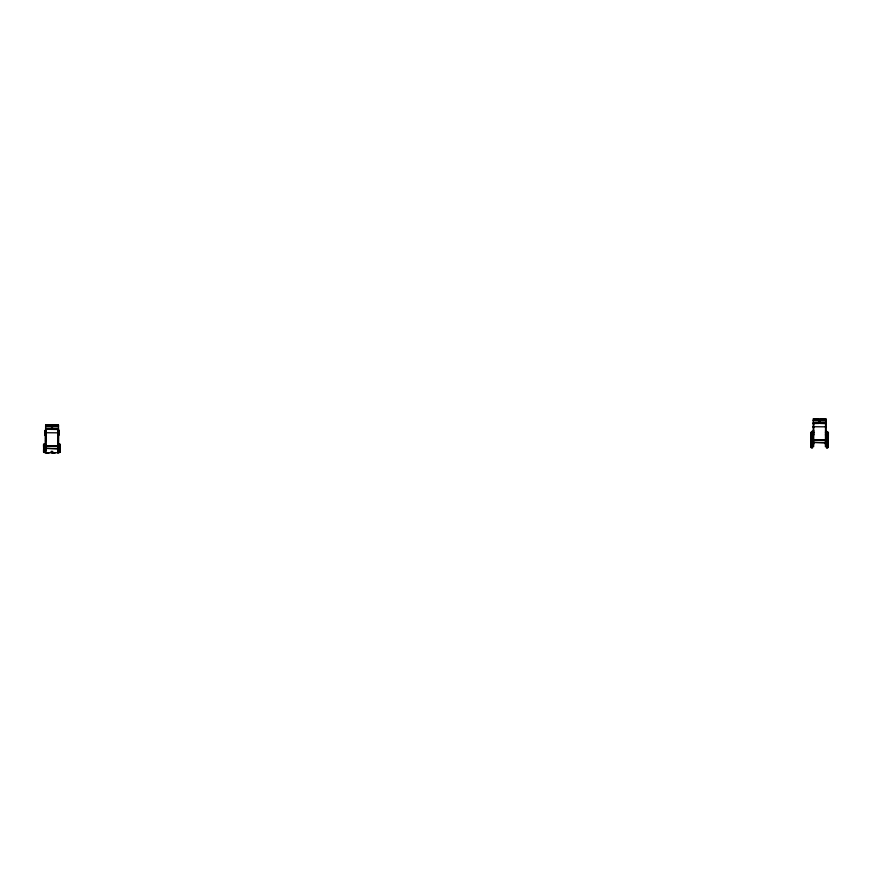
<?xml version="1.0" encoding="UTF-8"?>
<svg xmlns="http://www.w3.org/2000/svg" width="872" height="872" viewBox="0 0 872 872"><rect width="100%" height="100%" fill="white"/><g stroke="black" fill="none" stroke-linecap="round" stroke-linejoin="round"><path stroke-width="1.31" d="M43.622 450.933L43.622 449.941M43.6 446.54L43.6 445.548M44.025 450.933L44.025 449.941M44.003 446.54L44.003 445.548M44.309 451.304L44.309 450.105M44.287 446.366L44.287 445.167M45.093 435.063L45.279 433.896L45.279 435.063M45.093 431.76L45.093 430.605M45.268 431.76L45.279 430.594M45.409 435.368L45.54 434.027M45.398 431.651L45.409 430.376M45.867 431.64L45.867 430.365M58.01 435.379L58.053 434.038M58.01 431.662L58.01 430.387M58.544 451.315L58.544 445.003M58.598 434.093L58.479 435.444L58.468 434.027M58.609 435.063L58.795 433.885M58.598 431.76L58.598 430.31M58.795 435.063L58.598 434.016M58.784 431.749L58.784 430.299L58.784 431.64M59.579 451.304L59.579 450.105M59.558 446.366L59.558 445.167M59.863 450.922L59.863 449.93M59.841 446.529L59.841 445.538M60.266 450.922L60.266 449.93M60.255 448.088L60.266 450.094L59.841 446.366M60.244 446.529L60.244 445.538M43.622 451.576L43.622 450.704M43.6 445.788L43.611 444.775M44.003 445.777L44.014 444.764M44.025 451.576L44.025 450.693M44.309 450.933L44.309 451.99M44.287 445.538L44.298 444.426M45.409 435.063L45.409 435.804L45.409 435.128M45.398 430.681L45.398 429.951L45.409 430.615M45.867 430.681L45.867 429.94L45.867 430.605M58.021 435.074L58.01 435.804L58.01 435.139M58.468 430.681L57.923 429.961M58.544 450.944L58.544 452.71L45.377 452.71L45.377 436.229M59.579 450.933L59.569 451.99M59.558 445.538L59.558 444.426M59.863 451.565L59.863 450.693M59.841 445.777L59.852 444.764M60.266 451.565L60.266 450.682M60.244 445.766L60.244 444.655L60.255 445.636M43.6 445.2L43.6 444.328L43.611 445.102M43.622 451.293L43.611 452.154L43.611 451.38M44.025 451.282L44.014 452.154L44.014 451.38M45.322 444.415L45.322 443.761L45.333 445.385M58.522 444.437L58.533 443.783L58.544 445.407M59.863 451.282L59.863 452.143L59.852 451.369M60.266 451.271L60.255 452.143L60.255 451.369M57.792 448.459L45.475 448.372M825.424 442.464L813.674 442.42L825.424 442.965L825.424 442.3M58.489 429.188L45.617 429.089L46.172 429.002L45.998 452.677L45.442 452.666L45.638 424.937L58.511 425.035L58.315 452.764L57.759 452.764L57.923 429.089L58.489 429.089M51.35 429.449L51.492 428.893M810.731 447.085L810.84 432.392M811.134 447.085L811.243 432.403M811.418 448.121L811.538 431.368M812.442 448.121L812.562 431.378M813.816 423.007L813.641 446.682L813.075 446.682L813.282 418.952L819.157 418.996L819.124 423.454L813.249 423.509M825.566 423.094L825.392 446.769L825.958 446.726L826.155 419.04L820.279 418.996L820.247 423.465L826.122 423.607M826.569 448.23L826.689 431.477M827.593 448.23L827.713 431.487M827.888 447.205L827.997 432.523M828.291 447.205L828.4 432.523M45.093 435.128L45.268 434.027M45.279 435.117L45.279 434.103M58.609 431.651L58.468 430.31L57.912 431.684M58.784 435.117L58.784 434.093M58.348 448.96L57.792 448.295M43.622 451.663L43.611 450.835M44.014 451.663L44.014 450.835M59.863 451.652L59.852 450.824M60.266 451.652L60.255 450.824M51.949 452.721C51.579 450.334 52.702 453.8 51.612 451.467M52.418 452.317L52.625 452.045M813.184 432.675L813.75 431.782L813.184 431.782M51.274 452.045L51.83 452.568M51.568 451.652L51.688 452.514M58.402 440.6L57.846 440.752L58.402 440.763M826.046 434.605L825.479 434.768L826.046 434.768M58.653 449.788L59.438 449.778M826.656 442.747L827.517 442.747M51.993 452.328L51.426 452.187M813.282 419.083L819.157 419.127M820.279 419.127L826.155 419.17M813.271 420.522L819.146 420.533M820.269 420.577L826.144 420.587M813.271 420.653L819.146 420.729M820.258 420.707L826.144 420.784M813.249 422.713L819.135 422.757M820.247 422.767L826.122 422.811M813.249 423.094L819.124 423.203M820.247 423.149L826.122 423.094M813.249 423.291L819.124 423.334M813.249 423.716L813.805 423.716M825.555 423.803L826.122 423.814M813.249 423.879L813.805 423.879M825.555 423.966L826.122 423.977M813.227 426.55L813.783 426.561M825.544 426.637L826.1 426.648M813.227 426.735L826.1 426.833M813.216 427.073L813.783 427.106M825.533 427.16L826.1 427.193M813.216 427.247L813.783 427.258M825.533 427.345L826.089 427.345M813.195 430.485L813.761 430.517M825.512 430.572L826.067 430.605M45.638 425.067L58.511 425.165M825.501 431.869L826.057 431.869M45.627 426.484L58.5 426.582L45.627 426.68M813.184 431.967L813.75 431.978M825.501 432.054L826.057 432.065M813.184 432.49L813.74 432.501M825.501 432.577L826.057 432.588M813.184 432.817L813.74 432.817M825.49 432.904L826.057 432.904M813.173 433.776L813.729 433.787M813.173 434.027L813.729 434.038M825.49 434.114L826.046 434.125M45.617 428.708L58.489 428.806M813.162 434.67L813.729 434.681L813.162 434.518M45.606 429.275L58.489 429.504M45.606 429.504L46.172 429.504M57.923 429.591L58.479 429.591M813.162 435.084L813.718 435.084M825.479 435.172L826.035 435.172M45.606 429.711L46.172 429.711M57.923 429.798L58.479 429.798M45.606 429.874L46.162 429.874M45.595 431.106L46.162 431.117M57.912 431.193L58.468 431.193M45.595 431.596L46.151 431.607M45.584 432.49L46.151 432.49M45.584 432.534L46.151 432.556M45.584 432.73L58.457 432.839M46.14 433.003L45.584 433.003L46.14 433.101M57.901 433.33L58.457 433.34M813.129 439.325L813.696 439.325M825.446 439.412L826.002 439.412M813.129 439.423L813.696 439.433M825.446 439.51L826.002 439.521M813.129 439.684L826.002 439.771M813.129 439.968L813.685 440.044M825.446 440.055L826.002 440.131M813.129 440.088L826.002 440.186M45.573 434.997L46.129 435.008M57.879 435.084L58.479 435.804L58.479 435.128M813.118 440.774L813.685 440.654M825.435 440.872L826.002 440.742M825.435 441.167L825.991 441.167M45.562 436.48L46.118 436.501M57.868 437.864L58.424 437.864M57.857 438.049L58.424 438.06M813.096 443.685L813.663 443.706M825.413 443.783L825.969 443.793M825.413 443.946L825.969 443.957M45.54 438.485L46.107 438.485M57.857 438.572L58.413 438.583M825.413 443.99L825.969 443.99M45.54 438.812L46.096 438.812M57.857 438.899L58.413 438.899M45.529 440.665L46.085 440.665L45.529 440.513M45.529 441.069L46.085 441.079M57.835 441.156L58.402 441.167M45.497 445.309L46.053 445.363L45.497 445.418M57.814 445.407L58.37 445.45M58.37 445.516L57.803 445.527L58.359 446.148L45.486 446.104M45.497 445.668L58.37 445.766M45.486 446.638L46.042 446.638M57.803 446.737L58.359 446.726M45.486 446.769L46.042 446.78M57.803 446.856L58.359 446.867M45.486 447.074L46.042 447.074M57.792 447.162L58.359 447.162M45.464 448.862L46.031 448.873M45.464 449.898L46.02 449.854M57.77 449.985L58.337 449.941M57.77 451.325L58.326 451.336M45.442 452.623L45.998 452.633M57.759 452.721L58.315 452.721M57.835 446.126L58.359 446.126M46.031 448.372L57.781 448.949M58.468 429.951L58.479 430.615M59.569 451.674L59.569 452.699L59.558 446.104M58.533 452.176L58.588 436.229M45.333 452.154L45.333 444.982M44.298 451.674L44.309 452.699L44.287 446.104M59.852 444.796L59.852 445.636M59.569 444.306L59.569 445.396M59.558 451.075L59.569 452.165M44.298 444.306L44.309 445.396M44.298 451.075L44.298 452.165M44.014 444.796L44.014 445.647M43.611 444.796L43.611 445.647M60.255 445.385L60.266 447.216M60.244 449.243L60.255 451.075M59.852 445.396L59.863 447.216M59.841 449.254L59.852 451.075M59.569 444.993L59.569 447.118M59.558 449.353L59.558 450.573M58.479 430.299L58.479 431.531M58.01 430.31L58.01 431.542M58.01 434.223L58.01 435.455M45.867 430.288L45.867 431.52M45.409 430.299L45.409 431.531M45.398 434.212L45.409 435.444M45.279 430.615L45.279 431.651M45.093 430.626L45.093 431.651M44.309 444.993L44.309 447.118M44.298 449.353L44.298 450.573M44.014 445.396L44.014 447.227M44.003 449.254L44.014 451.086M43.611 445.407L43.622 447.227M43.6 449.254L43.611 451.086M60.244 446.366L60.244 449.342M58.784 431.531L58.784 432.207M58.609 431.531L58.784 434.212M58.479 431.346L58.468 434.409M58.01 431.346L58.01 434.409M45.867 431.335L45.867 432.948M45.409 431.346L45.398 434.409M45.279 431.531L45.279 434.223M45.093 431.542L45.093 434.223M44.003 446.377L44.025 450.105M43.6 446.377L43.622 450.105M52.702 425.503L52.702 426.855L51.35 426.855L51.35 425.503M52.625 452.721L52.625 451.38L51.274 451.38L51.274 452.721M58.01 430.07L58.01 430.692L58.01 430.07M44.003 444.48L44.003 445.2L44.014 444.437M44.287 443.957L44.287 444.894L44.298 443.892M59.558 443.957L59.558 444.894L59.558 443.892M59.841 444.48L59.841 445.189L59.852 444.426M60.244 444.48L60.244 445.189L60.255 444.426M49.148 452.71L47.066 453.048L49.148 452.71M55.23 452.688L53.148 453.026L55.23 452.688M58.457 432.577L57.901 432.577L58.457 432.643M58.457 433.09L57.901 433.09L58.457 433.188M58.435 436.6L57.868 436.567L58.435 436.6M813.663 443.859L813.096 443.859L813.663 443.903"/></g></svg>
